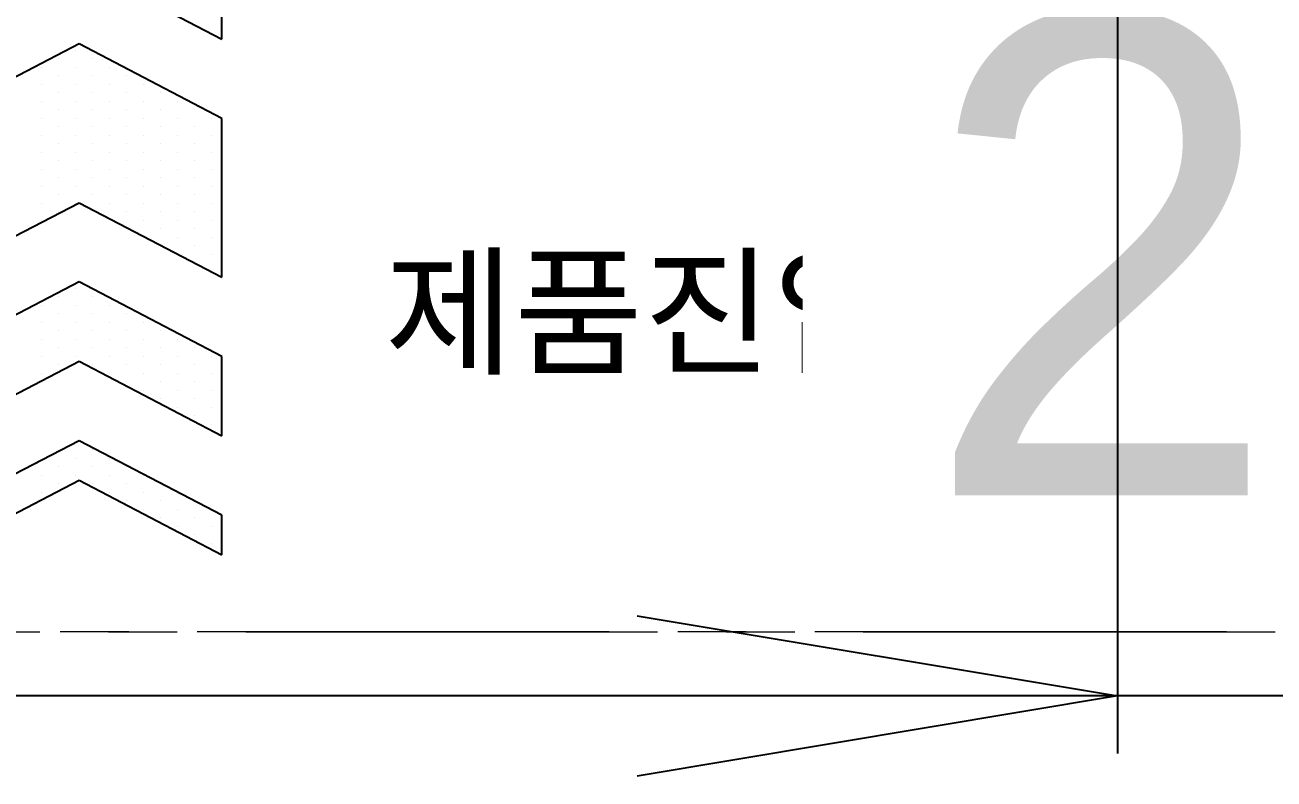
# Model space of a CAD drawing. Header units: millimetres. Extents: x 10462777 to 22643323, y 453826 to 1389191.
# Drawn here: x 11307161.3 to 11307616.3, y 584221.5 to 584496 of the extents above; entities that cross this region are included whole.
import ezdxf

# ---------------------------------------------------------------- set-up
doc = ezdxf.new("R2010")
doc.units = ezdxf.units.MM
doc.header["$LTSCALE"] = 200
doc.header["$MEASUREMENT"] = 0
doc.header["$PDMODE"] = 35
doc.header["$PDSIZE"] = -5
doc.linetypes.add('CENTER2', pattern=[1.125, 0.75, -0.125, 0.125, -0.125])
doc.linetypes.add('PHANTOM', pattern=[2.5, 1.25, -0.25, 0.25, -0.25, 0.25, -0.25])
doc.layers.get('0').update_dxf_attribs({"linetype": 'CONTINUOUS'})
doc.layers.get('DEFPOINTS').update_dxf_attribs({"linetype": 'CONTINUOUS'})
doc.layers.add('DV1_DEFAULT', color=7, linetype='CONTINUOUS')
doc.layers.add('LAYOUT', color=8, linetype='CONTINUOUS', lineweight=25)
doc.styles.get("Standard").update_dxf_attribs({"font": 'SYMBOL'})
doc.dimstyles.new('DS ROBOTEC', dxfattribs={"dimscale": 0, "dimtxt": 2.5, "dimasz": 2.5, "dimexe": 0.3, "dimexo": 0.3, "dimgap": 0.5, "dimtad": 1, "dimzin": 9, "dimdsep": 46, "dimtxsty": 'Standard', "dimblk": 'OPEN', "dimcen": 0, "dimclrd": 4, "dimclre": 4, "dimclrt": 110, "dimazin": 2, "dimtm": 1.5, "dimtfac": 1, "dimtmove": 0, "dimatfit": 3, "dimldrblk": 'OPEN', "dimfxl": 1, "dimtfill": 1, "dimtolj": 1, "dimlwd": -1, "dimlwe": -1, "dimarcsym": 0})

# ---------------------------------------------------------------- blocks, each defined once
blk = doc.blocks.new('r710ic')
at = {"layer": 'DV1_DEFAULT', "color": 1, "linetype": 'CENTER2', "lineweight": 0}
for p, q in [((272041.37, 102141.44), (272041.37, 106426.45)), ((272041.37, 106323.81), (272041.37, 102038.81))]:
    blk.add_line(p, q, dxfattribs=at)
at = {"layer": 'LAYOUT', "color": 3}
blk.add_circle((272041.37, 104232.63), 2050.12, dxfattribs=at)
blk = doc.blocks.new('A$C7DA30AB0')
at = {"layer": 'LAYOUT', "color": 6, "linetype": 'PHANTOM'}
blk.add_circle((3030.45, 3025.99, 0), 2693.02, dxfattribs=at)
blk = doc.blocks.new('A$C1068013E')
for p, q in [((17.33, -115.53), (17.33, -69.32)), ((0, -106.49), (17.33, -115.53)), ((0, -116.12), (-17.33, -125.16)), ((17.33, -125.16), (0, -116.12)), ((17.33, -144.41), (17.33, -125.16)), ((-17.33, -144.41), (0, -135.38)), ((0, -135.38), (17.33, -144.41)), ((0, -145), (-17.33, -154.04)), ((17.33, -154.04), (0, -145)), ((-17.33, -163.67), (0, -154.63)), ((0, -154.63), (17.33, -163.67)), ((17.33, -163.67), (17.33, -154.04)), ((0, -164.26), (-17.33, -173.29)), ((17.33, -173.29), (0, -164.26)), ((-17.33, -178.11), (0, -169.07)), ((0, -169.07), (17.33, -178.11)), ((17.33, -178.11), (17.33, -173.29))]:
    blk.add_line(p, q)
at = {"color": 3}
for p, q in [((16.07, -114.81), (16.07, -114.81)), ((-2.5, -117.91), (-2.5, -117.91)), ((-0.44, -116.88), (-0.44, -116.88)), ((1.63, -117.91), (1.63, -117.91)), ((-4.56, -118.94), (-4.56, -118.94)), ((-0.44, -118.94), (-0.44, -118.94)), ((3.69, -118.94), (3.69, -118.94)), ((-4.56, -121), (-4.56, -121)), ((-2.5, -119.97), (-2.5, -119.97)), ((-0.44, -121), (-0.44, -121)), ((1.63, -119.97), (1.63, -119.97)), ((3.69, -121), (3.69, -121)), ((5.75, -119.97), (5.75, -119.97)), ((7.82, -121), (7.82, -121)), ((-2.5, -122.03), (-2.5, -122.03)), ((1.63, -122.03), (1.63, -122.03)), ((5.75, -122.03), (5.75, -122.03)), ((9.88, -122.03), (9.88, -122.03)), ((-4.56, -123.07), (-4.56, -123.07)), ((-2.5, -124.1), (-2.5, -124.1)), ((-0.44, -123.07), (-0.44, -123.07)), ((1.63, -124.1), (1.63, -124.1)), ((3.69, -123.07), (3.69, -123.07)), ((5.75, -124.1), (5.75, -124.1)), ((7.82, -123.07), (7.82, -123.07)), ((9.88, -124.1), (9.88, -124.1)), ((11.95, -123.07), (11.95, -123.07)), ((14.01, -124.1), (14.01, -124.1)), ((-4.56, -125.13), (-4.56, -125.13)), ((-0.44, -125.13), (-0.44, -125.13)), ((3.69, -125.13), (3.69, -125.13)), ((7.82, -125.13), (7.82, -125.13)), ((11.95, -125.13), (11.95, -125.13)), ((16.07, -125.13), (16.07, -125.13)), ((-4.56, -127.19), (-4.56, -127.19)), ((-2.5, -126.16), (-2.5, -126.16)), ((-0.44, -127.19), (-0.44, -127.19)), ((1.63, -126.16), (1.63, -126.16)), ((3.69, -127.19), (3.69, -127.19)), ((5.75, -126.16), (5.75, -126.16)), ((7.82, -127.19), (7.82, -127.19)), ((9.88, -126.16), (9.88, -126.16)), ((11.95, -127.19), (11.95, -127.19)), ((14.01, -126.16), (14.01, -126.16)), ((16.07, -127.19), (16.07, -127.19)), ((-2.5, -128.23), (-2.5, -128.23)), ((1.63, -128.23), (1.63, -128.23)), ((5.75, -128.23), (5.75, -128.23)), ((9.88, -128.23), (9.88, -128.23)), ((14.01, -128.23), (14.01, -128.23)), ((-4.56, -129.26), (-4.56, -129.26)), ((-2.5, -130.29), (-2.5, -130.29)), ((-0.44, -129.26), (-0.44, -129.26)), ((1.63, -130.29), (1.63, -130.29)), ((3.69, -129.26), (3.69, -129.26)), ((5.75, -130.29), (5.75, -130.29)), ((7.82, -129.26), (7.82, -129.26)), ((9.88, -130.29), (9.88, -130.29)), ((11.95, -129.26), (11.95, -129.26)), ((14.01, -130.29), (14.01, -130.29)), ((16.07, -129.26), (16.07, -129.26)), ((-4.56, -131.32), (-4.56, -131.32)), ((-0.44, -131.32), (-0.44, -131.32)), ((3.69, -131.32), (3.69, -131.32)), ((7.82, -131.32), (7.82, -131.32)), ((11.95, -131.32), (11.95, -131.32)), ((16.07, -131.32), (16.07, -131.32)), ((-4.56, -133.39), (-4.56, -133.39)), ((-2.5, -132.35), (-2.5, -132.35)), ((-0.44, -133.39), (-0.44, -133.39)), ((1.63, -132.35), (1.63, -132.35)), ((3.69, -133.39), (3.69, -133.39)), ((5.75, -132.35), (5.75, -132.35)), ((7.82, -133.39), (7.82, -133.39)), ((9.88, -132.35), (9.88, -132.35)), ((11.95, -133.39), (11.95, -133.39)), ((14.01, -132.35), (14.01, -132.35)), ((16.07, -133.39), (16.07, -133.39)), ((-2.5, -134.42), (-2.5, -134.42)), ((1.63, -134.42), (1.63, -134.42)), ((5.75, -134.42), (5.75, -134.42)), ((9.88, -134.42), (9.88, -134.42)), ((14.01, -134.42), (14.01, -134.42)), ((-4.56, -135.45), (-4.56, -135.45)), ((-2.5, -136.48), (-2.5, -136.48)), ((-0.44, -135.45), (-0.44, -135.45)), ((3.69, -135.45), (3.69, -135.45)), ((5.75, -136.48), (5.75, -136.48)), ((7.82, -135.45), (7.82, -135.45)), ((9.88, -136.48), (9.88, -136.48)), ((11.95, -135.45), (11.95, -135.45)), ((14.01, -136.48), (14.01, -136.48)), ((16.07, -135.45), (16.07, -135.45)), ((-4.56, -137.51), (-4.56, -137.51)), ((7.82, -137.51), (7.82, -137.51)), ((11.95, -137.51), (11.95, -137.51)), ((16.07, -137.51), (16.07, -137.51)), ((9.88, -138.54), (9.88, -138.54)), ((14.01, -138.54), (14.01, -138.54)), ((11.95, -139.58), (11.95, -139.58)), ((14.01, -140.61), (14.01, -140.61)), ((16.07, -139.58), (16.07, -139.58)), ((16.07, -141.64), (16.07, -141.64)), ((14.01, -142.67), (14.01, -142.67)), ((16.07, -143.7), (16.07, -143.7)), ((-2.5, -146.8), (-2.5, -146.8)), ((-0.44, -145.77), (-0.44, -145.77)), ((1.63, -146.8), (1.63, -146.8)), ((-4.56, -147.83), (-4.56, -147.83)), ((-0.44, -147.83), (-0.44, -147.83)), ((3.69, -147.83), (3.69, -147.83)), ((-4.56, -149.9), (-4.56, -149.9)), ((-2.5, -148.86), (-2.5, -148.86)), ((-0.44, -149.9), (-0.44, -149.9)), ((1.63, -148.86), (1.63, -148.86)), ((3.69, -149.9), (3.69, -149.9)), ((5.75, -148.86), (5.75, -148.86)), ((7.82, -149.9), (7.82, -149.9)), ((-2.5, -150.93), (-2.5, -150.93)), ((1.63, -150.93), (1.63, -150.93)), ((5.75, -150.93), (5.75, -150.93)), ((9.88, -150.93), (9.88, -150.93)), ((-4.56, -151.96), (-4.56, -151.96)), ((-2.5, -152.99), (-2.5, -152.99)), ((-0.44, -151.96), (-0.44, -151.96)), ((1.63, -152.99), (1.63, -152.99)), ((3.69, -151.96), (3.69, -151.96)), ((5.75, -152.99), (5.75, -152.99)), ((7.82, -151.96), (7.82, -151.96)), ((9.88, -152.99), (9.88, -152.99)), ((11.95, -151.96), (11.95, -151.96)), ((14.01, -152.99), (14.01, -152.99)), ((-4.56, -154.02), (-4.56, -154.02)), ((-0.44, -154.02), (-0.44, -154.02)), ((3.69, -154.02), (3.69, -154.02)), ((7.82, -154.02), (7.82, -154.02)), ((11.95, -154.02), (11.95, -154.02)), ((16.07, -154.02), (16.07, -154.02)), ((-4.56, -156.09), (-4.56, -156.09)), ((-2.5, -155.05), (-2.5, -155.05)), ((1.63, -155.05), (1.63, -155.05)), ((3.69, -156.09), (3.69, -156.09)), ((5.75, -155.05), (5.75, -155.05)), ((7.82, -156.09), (7.82, -156.09)), ((9.88, -155.05), (9.88, -155.05)), ((11.95, -156.09), (11.95, -156.09)), ((14.01, -155.05), (14.01, -155.05)), ((16.07, -156.09), (16.07, -156.09)), ((5.75, -157.12), (5.75, -157.12)), ((9.88, -157.12), (9.88, -157.12)), ((14.01, -157.12), (14.01, -157.12)), ((7.82, -158.15), (7.82, -158.15)), ((9.88, -159.18), (9.88, -159.18)), ((11.95, -158.15), (11.95, -158.15)), ((14.01, -159.18), (14.01, -159.18)), ((16.07, -158.15), (16.07, -158.15)), ((11.95, -160.21), (11.95, -160.21)), ((16.07, -160.21), (16.07, -160.21)), ((14.01, -161.25), (14.01, -161.25)), ((16.07, -162.28), (16.07, -162.28)), ((-0.44, -166.41), (-0.44, -166.41)), ((1.63, -165.37), (1.63, -165.37)), ((3.69, -166.41), (3.69, -166.41)), ((-2.5, -167.44), (-2.5, -167.44)), ((1.63, -167.44), (1.63, -167.44)), ((5.75, -167.44), (5.75, -167.44)), ((-4.56, -168.47), (-4.56, -168.47)), ((-2.5, -169.5), (-2.5, -169.5)), ((-0.44, -168.47), (-0.44, -168.47)), ((1.63, -169.5), (1.63, -169.5)), ((3.69, -168.47), (3.69, -168.47)), ((5.75, -169.5), (5.75, -169.5)), ((7.82, -168.47), (7.82, -168.47)), ((9.88, -169.5), (9.88, -169.5)), ((-4.56, -170.53), (-4.56, -170.53)), ((3.69, -170.53), (3.69, -170.53)), ((7.82, -170.53), (7.82, -170.53)), ((11.95, -170.53), (11.95, -170.53)), ((5.75, -171.56), (5.75, -171.56)), ((7.82, -172.6), (7.82, -172.6)), ((9.88, -171.56), (9.88, -171.56)), ((11.95, -172.6), (11.95, -172.6)), ((14.01, -171.56), (14.01, -171.56)), ((9.88, -173.63), (9.88, -173.63)), ((14.01, -173.63), (14.01, -173.63)), ((11.95, -174.66), (11.95, -174.66)), ((14.01, -175.69), (14.01, -175.69)), ((16.07, -174.66), (16.07, -174.66)), ((16.07, -176.72), (16.07, -176.72))]:
    blk.add_line(p, q, dxfattribs=at)
blk = doc.blocks.new('A$C5D7710AE')
at = {"xscale": 3, "yscale": 3, "zscale": 3}
blk.add_blockref('A$C1068013E', (391.71, 534.32), dxfattribs=at)
at = {"color": 110, "insert": (503.12, 58.3), "char_height": 37.5, "attachment_point": 7}
blk.add_mtext('{\\fGulim|b0|i0|c129|p50;제품진입방향(ROBOT)}', dxfattribs=at)
blk = doc.blocks.new('_OPEN')
at = {"color": 0, "linetype": 'ByBlock'}
for p, q in [((-1, 0.1667), (0, 0)), ((0, 0), (-1, -0.1667)), ((0, 0), (-1, 0))]:
    blk.add_line(p, q, dxfattribs=at)
blk = doc.blocks.new('*D260')
at = {"color": 4, "linetype": 'ByBlock', "ltscale": 10, "transparency": 16777216}
for p, q in [((11307559.25, 584536.53), (11307559.25, 584230.76)), ((11307807.86, 582789.32), (11307807.86, 584272.76)), ((11307384.25, 584251.76), (11307209.25, 584251.76)), ((11307807.86, 584251.76), (11307559.25, 584251.76)), ((11307982.86, 584251.76), (11308157.86, 584251.76))]:
    blk.add_line(p, q, dxfattribs=at)
at = {"layer": 'DEFPOINTS', "color": 0, "ltscale": 10, "transparency": 16777216}
for p in [(11307559.25, 584557.53, 0), (11307559.25, 584251.76), (11307807.86, 582768.32, 0)]:
    blk.add_point(p, dxfattribs=at)
at = {"color": 4, "ltscale": 10, "transparency": 16777216, "xscale": 175, "yscale": 175, "zscale": 175}
blk.add_blockref('_OPEN', (11307559.25, 584251.76), dxfattribs=at)
at = {"color": 4, "ltscale": 10, "transparency": 16777216, "xscale": 175, "yscale": 175, "zscale": 175, "rotation": 180}
blk.add_blockref('_OPEN', (11307807.86, 584251.76), dxfattribs=at)
at = {"color": 110, "ltscale": 10, "transparency": 16777216, "insert": (11307683.55, 584411.03), "char_height": 175, "attachment_point": 5, "bg_fill": 3, "box_fill_scale": 1.25, "bg_fill_color": 256, "bg_fill_true_color": 13158600, "bg_fill_transparency": 0}
blk.add_mtext('\\A1;249', dxfattribs=at)
blk = doc.blocks.new('*D261')
at = {"color": 4, "linetype": 'ByBlock', "ltscale": 10, "transparency": 16777216}
for p, q in [((11306829.25, 584536.53), (11306829.25, 584230.76)), ((11307559.25, 584536.53), (11307559.25, 584230.76)), ((11306829.25, 584251.76), (11306104.85, 584251.76)), ((11307384.25, 584251.76), (11307004.25, 584251.76))]:
    blk.add_line(p, q, dxfattribs=at)
at = {"layer": 'DEFPOINTS', "color": 0, "ltscale": 10, "transparency": 16777216}
for p in [(11306829.25, 584557.53, 0), (11307559.25, 584557.53, 0), (11306829.25, 584251.76)]:
    blk.add_point(p, dxfattribs=at)
at = {"color": 4, "ltscale": 10, "transparency": 16777216, "xscale": 175, "yscale": 175, "zscale": 175, "rotation": 180}
blk.add_blockref('_OPEN', (11306829.25, 584251.76), dxfattribs=at)
at = {"color": 4, "ltscale": 10, "transparency": 16777216, "xscale": 175, "yscale": 175, "zscale": 175}
blk.add_blockref('_OPEN', (11307559.25, 584251.76), dxfattribs=at)
at = {"color": 110, "ltscale": 10, "transparency": 16777216, "insert": (11306359.25, 584411.03), "char_height": 175, "attachment_point": 5, "bg_fill": 3, "box_fill_scale": 1.25, "bg_fill_color": 256, "bg_fill_true_color": 13158600, "bg_fill_transparency": 0}
blk.add_mtext('\\A1;730', dxfattribs=at)

msp = doc.modelspace()

# ---------------------------------------------------------------- block references
at = {"ltscale": 10}
for name, p in [('A$C7DA30AB0', (11303684.4077, 580408.4363, 0)), ('A$C5D7710AE', (11306789.24644, 584303.15761, 0))]:
    msp.add_blockref(name, p, dxfattribs=at)
at = {"layer": 'LAYOUT', "color": 2, "rotation": 270}
msp.add_blockref('r710ic', (11204875.24796, 856316.46559, 0), dxfattribs=at)

# ---------------------------------------------------------------- next in the draw order: dimensions: what is measured, and where the dimension line sits
at = {"ltscale": 10}
dim = msp.add_linear_dim(base=(11307559.24639, 584251.76163, 0), p1=(11307807.85786, 582768.31645, 0), p2=(11307559.24639, 584557.53114, 0), dimstyle='DS ROBOTEC', override={"dimscale": 70, "dimgap": 1, "dimdec": 0, "dimarcsym": 1}, dxfattribs=at)
dim.commit()
dim.dimension.update_dxf_attribs({"geometry": '*D260', "text_midpoint": (11307683.55212, 584251.76163, 0), "dimtype": 160})

# ---------------------------------------------------------------- next in the draw order: dimensions: what is measured, and where the dimension line sits
dim = msp.add_linear_dim(base=(11306829.24639, 584251.76163, 0), p1=(11307559.24639, 584557.53114, 0), p2=(11306829.24639, 584557.53114, 0), dimstyle='DS ROBOTEC', override={"dimscale": 70, "dimgap": 1, "dimarcsym": 1}, dxfattribs=at)
dim.commit()
dim.dimension.update_dxf_attribs({"geometry": '*D261', "text_midpoint": (11306359.24639, 584251.76163, 0), "dimtype": 160})

doc.saveas('drawing.dxf')
